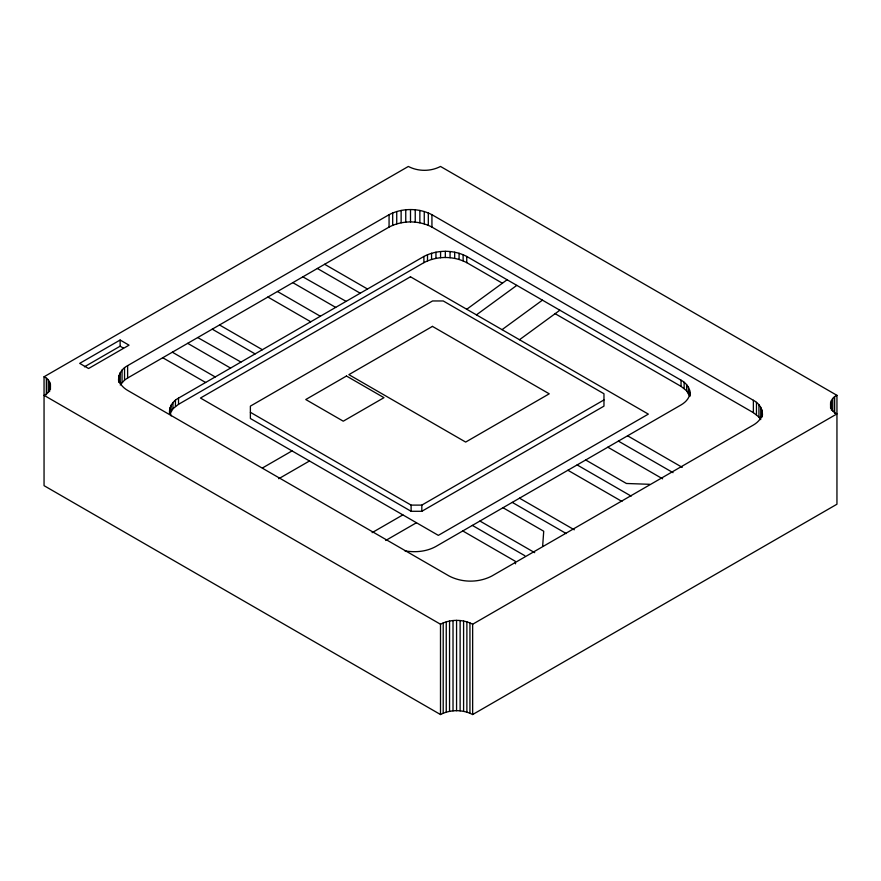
<?xml version="1.0" encoding="UTF-8"?>
<svg xmlns="http://www.w3.org/2000/svg" width="881" height="881" viewBox="0 0 881 881"><rect width="100%" height="100%" fill="white"/><g stroke="black" fill="none" stroke-linecap="round" stroke-linejoin="round"><path stroke-width="1.32" d="M542.663 546.088L543.72 531.232L503.007 507.72M118.748 382.145C117.569 375.251 121.567 368.743 127.624 365.648L389.072 214.7C402.177 207.839 418.816 207.839 431.932 214.7L753.376 400.293C759.433 403.388 763.431 409.896 762.252 416.79M169.648 414.213C168.535 407.451 172.632 401.163 178.524 398.124L423.893 256.459C436.998 249.587 453.649 249.587 466.754 256.459L681.046 380.185C686.938 383.224 691.034 389.512 689.922 396.274M689.922 392.552C689.79 398.058 685.528 402.32 681.046 404.93L435.677 546.594C426.36 551.682 415.226 552.64 404.886 550.856M762.252 412.66C762.12 418.167 757.858 422.417 753.376 425.038L491.928 575.976C478.824 582.848 462.184 582.848 449.068 575.976L127.624 390.393C123.142 387.772 118.88 383.521 118.748 378.015M836.95 395.338C828.503 398.653 828.503 410.59 836.95 413.894L472.645 624.233C462.811 619.079 450.334 619.079 440.5 624.233L44.05 395.338C52.497 392.034 52.497 380.096 44.05 376.782L408.355 166.454C418.189 171.608 430.666 171.608 440.5 166.454L836.95 395.338L836.95 504.218L472.645 714.546C462.811 709.392 450.334 709.392 440.5 714.546L44.05 485.662L44.05 376.782M502.467 283.264L466.754 262.648C453.649 255.776 436.998 255.776 423.893 262.648L178.524 404.313L172.951 408.74L170.022 413.949L170.022 407.76M120.234 384.986L124.54 380.107L127.624 378.015L389.072 227.078C402.177 220.206 418.816 220.206 431.932 227.078L753.376 412.66L758.948 417.087L760.766 419.631M466.732 309.264L507.115 279.762M476.434 314.869L516.817 285.367M502.049 329.659L542.432 300.157M519.493 339.725L559.875 310.222M120.124 340.033L79.686 363.379L88.585 368.511L129.022 345.165L120.124 340.033L120.124 346.211L84.444 366.815M262.472 467.965L292.029 450.907M278.737 478.724L309.484 460.983M372.123 532.642L402.859 514.889M250.38 412.308L411.108 505.11L421.823 505.11L603.97 399.941M421.823 511.288L603.97 406.13L603.97 393.752L443.242 300.961L432.538 300.961L250.38 406.13L250.38 418.497L411.108 511.288L421.823 511.288L421.823 505.11M385.713 540.482L416.449 522.741M649.682 484.308L626.413 483.482L585.7 459.981M302.855 276.854L346.101 301.368M197.718 337.555L240.976 362.069M554.854 313.515L681.046 386.374L686.618 390.801L689.548 396.01L689.548 389.82M627.591 435.798L682.235 467.348M324.637 264.278L367.498 289.012M618.396 441.106L673.04 472.656M317.369 268.474L360.23 293.219M607.846 447.196L662.611 478.812M292.822 282.647L335.683 307.392M277.482 291.501L320.343 316.246M577.132 464.926L631.159 496.113M267.89 297.04L310.751 321.785M567.904 470.256L621.931 501.443M219.512 324.968L262.373 349.713M519.526 498.183L574.291 529.8M212.244 329.164L255.105 353.909M512.257 502.379L566.285 533.578M187.697 343.337L230.558 368.082M479.936 521.045L534.701 552.662M172.346 352.202L215.206 376.947M472.359 525.406L524.867 555.724M162.754 357.741L205.614 382.486M462.767 530.946L515.275 561.263L515.539 563.829M120.124 346.211L123.461 348.138M171.123 415.898L169.648 410.502M834.637 396.902L834.637 413.332M832.765 398.664L832.765 410.975M831.4 400.569L831.4 410.139M830.574 402.562L830.574 408.035M761.878 409.929L761.878 416.801M760.766 407.253L760.766 418.255M758.948 404.72L758.948 417.087M756.46 402.375L756.46 414.753M753.376 400.293L753.376 412.66M688.446 387.144L688.446 393.333M686.618 384.612L686.618 390.801M684.141 382.277L684.141 388.455M681.046 380.185L681.046 386.374M472.645 624.233L472.645 714.546M469.936 622.889L469.936 713.214M466.886 621.821L466.886 712.134M466.754 256.459L466.754 262.648M463.593 621.028L463.593 711.341M463.131 254.675L463.131 260.864M460.124 620.543L460.124 710.868M459.078 253.243L459.078 259.432M456.567 620.389L456.567 710.703M454.684 252.197L454.684 258.375M453.021 620.543L453.021 710.868M450.059 251.548L450.059 257.737M449.552 621.028L449.552 711.341M446.249 621.821L446.249 712.134M445.323 251.338L445.323 257.527M443.209 622.889L443.209 713.214M440.577 251.548L440.577 257.737M440.5 624.233L440.5 714.546M435.952 252.197L435.952 258.375M431.932 214.7L431.932 227.078M431.558 253.243L431.558 259.432M428.309 212.916L428.309 225.294M427.505 254.675L427.505 260.864M424.257 211.484L424.257 223.862M423.893 256.459L423.893 262.648M419.863 210.438L419.863 222.805M415.237 209.799L415.237 222.166M411.108 505.11L411.108 511.288M410.502 209.579L410.502 221.957M405.756 209.799L405.756 222.166M401.13 210.438L401.13 222.805M396.736 211.484L396.736 223.862M392.684 212.916L392.684 225.294M389.072 214.7L389.072 227.078M178.524 398.124L178.524 404.313M175.429 400.216L175.429 406.394M172.951 402.551L172.951 408.74M171.123 405.095L171.123 411.273M127.624 365.648L127.624 378.015M124.54 367.729L124.54 380.107M122.052 370.075L122.052 382.453M120.234 372.608L120.234 383.609M119.122 375.284L119.122 382.156M50.426 384.006L50.426 389.479M49.6 382.002L49.6 391.582M48.235 380.107L48.235 392.419M46.363 378.345L46.363 394.765M410.469 276.788L200.461 398.036L438.331 535.362L648.339 414.114L410.469 276.788M346.475 376.022L305.762 399.534L343.26 421.184L383.973 397.672L346.475 376.022M432.45 326.388L348.876 374.645L465.664 442.075L549.237 393.818L432.45 326.388"/></g></svg>
